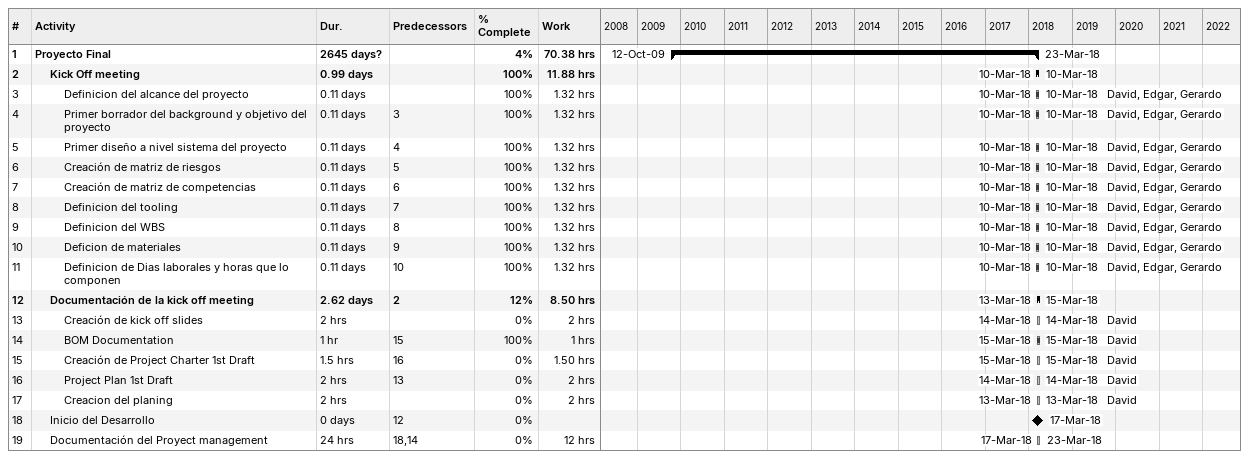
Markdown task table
| ID | Level | Task | Duration | Start | Finish | Predecessors | Resources | % complete | Work (h) |
|---|---|---|---|---|---|---|---|---|---|
| 1 | 1 | **Proyecto Final** | 2645d? | 2009-10-12 | 2018-03-23 |  |  | 4 | 70.38 |
| 2 | 2 | **Kick Off meeting** | 0.99d | 2018-03-10 | 2018-03-10 |  |  | 100 | 11.88 |
| 3 | 3 | Definicion del alcance del proyecto | 0.11d | 2018-03-10 | 2018-03-10 |  | David, Edgar, Gerardo | 100 | 1.32 |
| 4 | 3 | Primer borrador del background y objetivo del proyecto | 0.11d | 2018-03-10 | 2018-03-10 | 3 | David, Edgar, Gerardo | 100 | 1.32 |
| 5 | 3 | Primer diseño a nivel sistema del proyecto | 0.11d | 2018-03-10 | 2018-03-10 | 4 | David, Edgar, Gerardo | 100 | 1.32 |
| 6 | 3 | Creación de matriz de riesgos | 0.11d | 2018-03-10 | 2018-03-10 | 5 | David, Edgar, Gerardo | 100 | 1.32 |
| 7 | 3 | Creación de matriz de competencias | 0.11d | 2018-03-10 | 2018-03-10 | 6 | David, Edgar, Gerardo | 100 | 1.32 |
| 8 | 3 | Definicion del tooling | 0.11d | 2018-03-10 | 2018-03-10 | 7 | David, Edgar, Gerardo | 100 | 1.32 |
| 9 | 3 | Definicion del WBS | 0.11d | 2018-03-10 | 2018-03-10 | 8 | David, Edgar, Gerardo | 100 | 1.32 |
| 10 | 3 | Deficion de materiales | 0.11d | 2018-03-10 | 2018-03-10 | 9 | David, Edgar, Gerardo | 100 | 1.32 |
| 11 | 3 | Definicion de Dias laborales y horas que lo componen | 0.11d | 2018-03-10 | 2018-03-10 | 10 | David, Edgar, Gerardo | 100 | 1.32 |
| 12 | 2 | **Documentación de la kick off meeting** | 2.62d | 2018-03-13 | 2018-03-15 | 2 |  | 12 | 8.50 |
| 13 | 3 | Creación de kick off slides | 2h | 2018-03-14 | 2018-03-14 |  | David | 0 | 2 |
| 14 | 3 | BOM Documentation | 1h | 2018-03-15 | 2018-03-15 | 15 | David | 100 | 1 |
| 15 | 3 | Creación de Project Charter 1st Draft | 1.5h | 2018-03-15 | 2018-03-15 | 16 | David | 0 | 1.50 |
| 16 | 3 | Project Plan 1st Draft | 2h | 2018-03-14 | 2018-03-14 | 13 | David | 0 | 2 |
| 17 | 3 | Creacion del planing | 2h | 2018-03-13 | 2018-03-13 |  | David | 0 | 2 |
| 18 | 2 | Inicio del Desarrollo | 0d | 2018-03-17 | 2018-03-17 | 12 |  | 0 |  |
| 19 | 2 | Documentación del Proyect management | 24h | 2018-03-17 | 2018-03-23 | 18, 14 |  | 0 | 12 |
